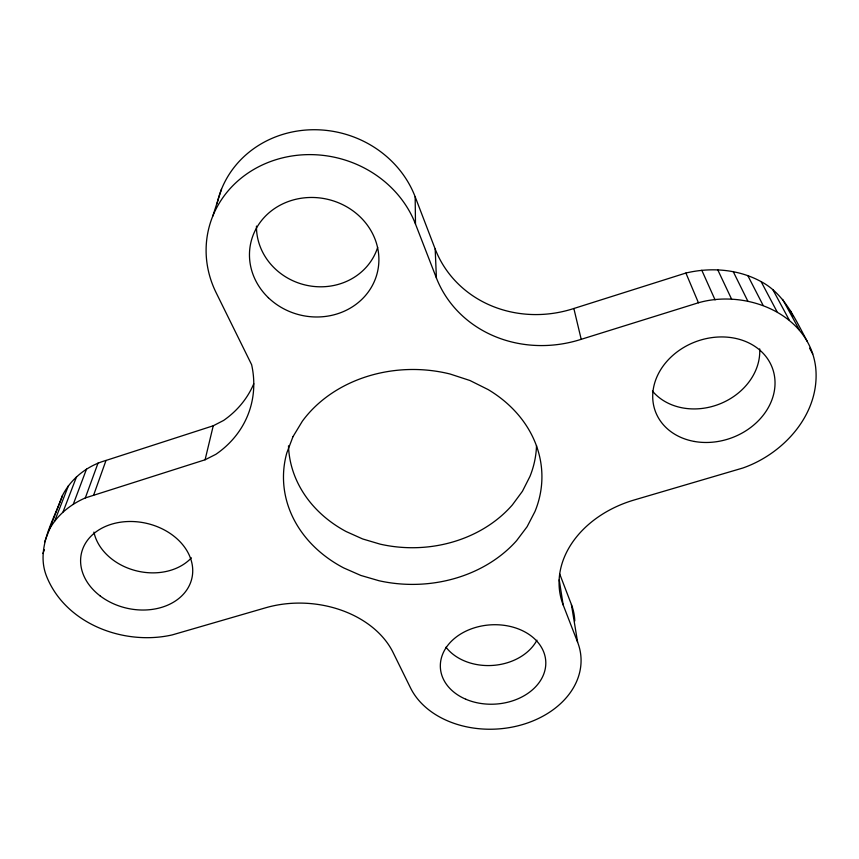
<?xml version="1.0" encoding="UTF-8"?>
<svg xmlns="http://www.w3.org/2000/svg" width="859" height="859" viewBox="0 0 859 859"><rect width="100%" height="100%" fill="white"/><g stroke="black" fill="none" stroke-linecap="round" stroke-linejoin="round"><path stroke-width="1.29" d="M559.703 573.984L571.396 604.5L577.613 642.199A88.026 66.229 -3.6 0 1 520.468 725.168A88.026 66.229 -3.6 0 1 410.538 687.941L393.035 652.378A95.725 71.426 4.2 0 0 265.324 607.882L172.23 634.908C124.254 645.818 65.928 624.182 46.697 576.625C35.337 548.611 53.376 521.155 62.46 495.536C71.147 478.334 87.564 465.61 106.011 460.445L213.247 425.774L223.576 420.459A112.583 95.446 20.4 0 0 253.781 383.769M48.48 531.163C56.103 515.905 69.847 504.673 85.309 497.93L205.086 459.78L213.247 425.774M212.764 216.157L221.525 189.141M93.577 495.289L106.011 460.445M62.46 495.536L44.55 542.093M85.309 497.93L98.055 463.022M73.326 504.158L86.501 469.111M63.029 511.932L76.569 476.713M42.95 553.518L44.4 549.781M54.686 521.016L68.484 485.603M205.086 459.78L215.824 454.336A117.5 98.141 19.3 0 0 251.633 364.71L216.071 292.575A108.406 99.225 13.4 0 1 272.926 160.687A108.406 99.225 13.4 0 1 415.488 224.059L436.415 278.015A120.002 109.512 -19.6 0 0 581.21 339.316L698.442 302.765C745.934 289.064 809.114 313.524 815.663 367.265C820.56 413.265 784.181 453.595 742.777 468.037L634.35 499.938A102.275 78.727 -11.8 0 0 563.16 604.919L577.613 642.199M217.037 203.755A103.66 96.025 15 0 1 310.41 129.795A103.66 96.025 15 0 1 415.165 196.797L435.18 249.024A114.741 105.872 -21.7 0 0 573.855 308.499L685.901 273.033C710.984 267.074 738.3 269.125 761.128 281.634C784.546 294.014 795.251 319.301 807.256 341.367M809.565 348.153L812.721 353.929M782.656 299.383L799.342 329.91M772.853 289.666L789.174 319.902M761.128 281.634L776.987 311.624M747.781 275.524L763.093 305.332M733.178 271.519L747.856 301.198M717.716 269.747L731.707 299.372M701.803 270.263L715.075 299.898M790.312 310.507L792.986 316.617M685.901 273.033L698.442 302.765M573.855 308.499L581.21 339.316M559.23 579.782L563.16 604.919M435.18 249.024L436.415 278.015M415.165 196.797L415.488 224.059M571.396 604.5A84.826 65.177 -3.8 0 1 574.768 620.939M759.689 348.861A59.797 49.951 -21.3 0 1 719.531 404.031A59.797 49.951 -21.3 0 1 652.443 391.07M536.939 640.18A50.874 39.074 -3.7 0 1 493.313 665.381A50.874 39.074 -3.7 0 1 445.982 647.192M377.67 247.371A62.149 57.542 14.9 0 1 309.165 285.8A62.149 57.542 14.9 0 1 256.465 226.089M536.531 445.531A124.072 104.959 -0.3 0 1 529.982 476.38L522.455 491.241L512.415 504.856A124.072 104.959 -0.3 0 1 380.108 544.134L362.627 538.947L346.198 531.571A124.072 104.959 -0.3 0 1 288.495 445.821M191.407 557.835A54.439 42.714 13.2 0 1 135.411 570.58A54.439 42.714 13.2 0 1 93.91 532.086M292.983 436.673L286.766 453.047A129.226 107.461 -0.3 0 0 343.74 567.939L360.823 575.444L379.012 580.738A129.226 107.461 -0.3 0 0 516.603 540.655L527.082 526.739L534.953 511.556A129.226 107.461 -0.3 0 0 488.159 389.589L469.959 380.516L450.127 374.03A129.226 107.461 -0.3 0 0 302.347 421.211L292.983 436.673M465.793 699.226A52.796 39.707 -3.6 0 0 545.798 663.824A52.796 39.707 -3.6 0 0 467.607 630.366A52.796 39.707 -3.6 0 0 465.793 699.226M694.448 441.472A62.385 51.315 -20.3 0 0 773.809 372.731A62.385 51.315 -20.3 0 0 673.349 354.939A62.385 51.315 -20.3 0 0 694.448 441.472M268.362 297.708A64.994 59.454 13.3 0 0 376.671 275.052A64.994 59.454 13.3 0 0 297.515 198.912A64.994 59.454 13.3 0 0 268.362 297.708M100.149 595.91A56.619 43.562 12.6 0 0 191.761 578.783A56.619 43.562 12.6 0 0 118.091 522.605A56.619 43.562 12.6 0 0 100.149 595.91"/></g></svg>
